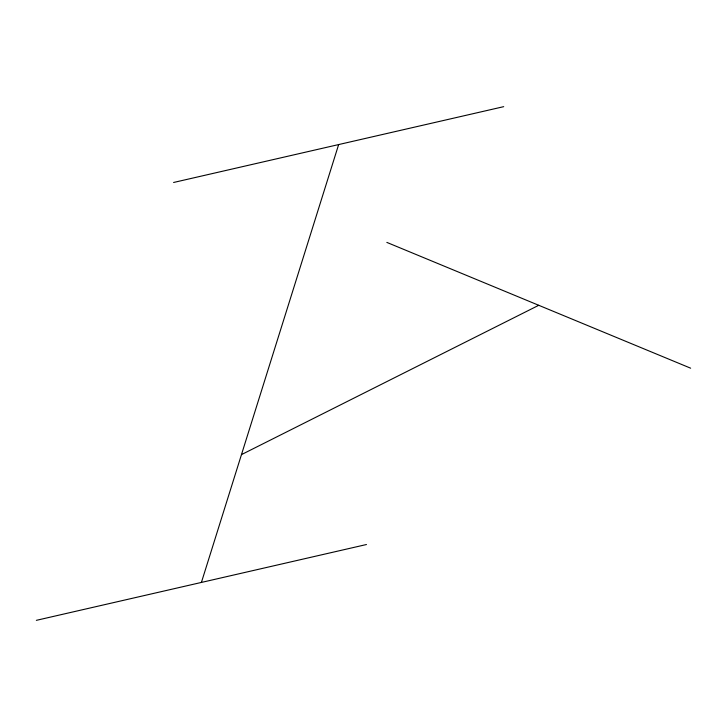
<?xml version="1.0" encoding="UTF-8"?>
<svg xmlns="http://www.w3.org/2000/svg" width="727" height="727" viewBox="0 0 727 727"><rect width="100%" height="100%" fill="white"/><g stroke="black" fill="none" stroke-linecap="round" stroke-linejoin="round"><path stroke-width="1.09" d="M201.406 582.436L338.646 144.564M241.464 454.62L538.743 305.295M173.589 182.477L503.711 106.66M36.35 620.34L366.463 544.523M386.837 242.4L690.65 368.189"/></g></svg>
